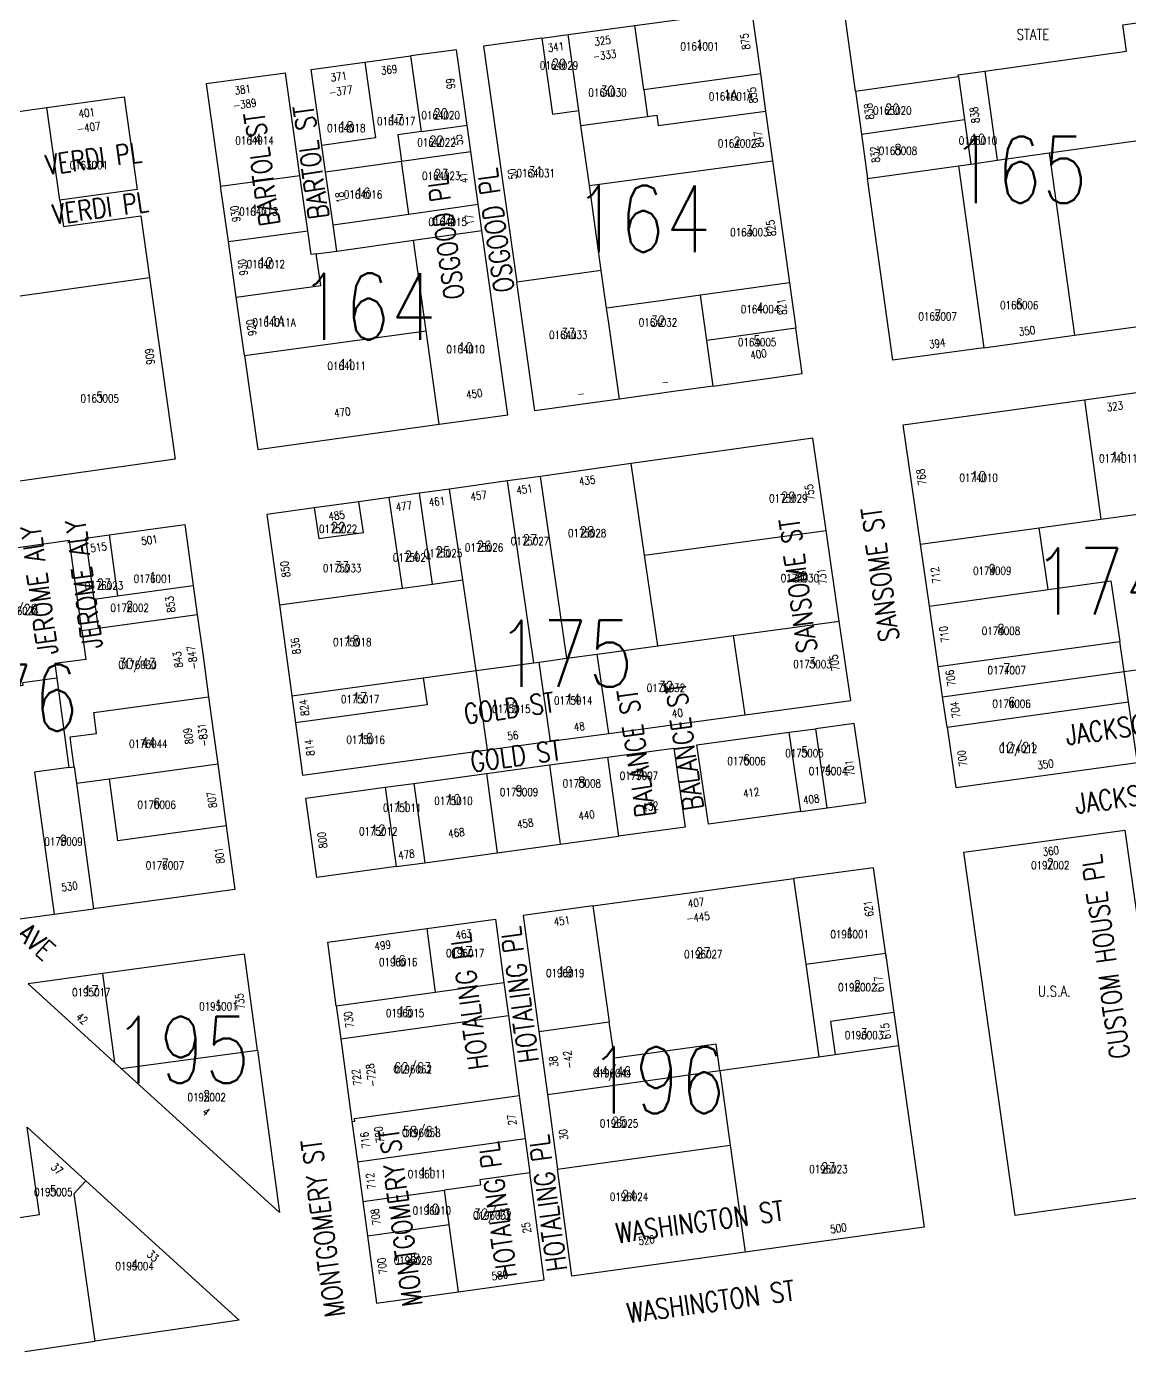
# Model space of a CAD drawing. Header units: feet. Extents: x 6006802 to 6013716, y 2117102 to 2120191.
# Drawn here: x 6011521 to 6012348, y 2117722 to 2118716 of the extents above; entities that cross this region are included whole.
import ezdxf
from ezdxf.enums import TextEntityAlignment as Align

# ---------------------------------------------------------------- set-up
doc = ezdxf.new("R2010")
doc.units = ezdxf.units.FT
doc.header["$LTSCALE"] = 100
doc.header["$MEASUREMENT"] = 0
for name, color, linetype in [('ADDRESS', 1, 'CONTINUOUS'), ('BLKLOT', 2, 'CONTINUOUS'), ('BLOCK_NUMBERS', 3, 'CONTINUOUS'), ('LOT_LINES', 4, 'CONTINUOUS'), ('LOT_NUMBERS', 7, 'CONTINUOUS'), ('ROW', 6, 'CONTINUOUS'), ('ST_NAME_IN_BLK', 7, 'CONTINUOUS'), ('ST_NAME_IN_ST', 6, 'CONTINUOUS')]:
    doc.layers.add(name, color=color, linetype=linetype)
doc.styles.add('ADDTXT', font='ROMANS.shx', dxfattribs={"width": 0.8, "height": 6})
doc.styles.add('BLKLOT', font='ROMANS.shx', dxfattribs={"width": 0.8, "height": 6})
doc.styles.add('BLOCK_NO', font='ROMANS.shx', dxfattribs={"width": 0.8, "height": 50})
doc.styles.add('LOT_NO', font='ROMANS.shx', dxfattribs={"width": 0.8, "height": 8})
doc.styles.add('SI', font='ROMANS.shx', dxfattribs={"width": 0.8, "height": 15})

msp = doc.modelspace()

# ---------------------------------------------------------------- linework, layer by layer
at = {"layer": 'LOT_LINES'}
for p, q in [((6011837.92, 2117817.22), (6011834.43, 2117842.98)), ((6011776.5, 2117808.71), (6011837.92, 2117817.22)), ((6011844.76, 2117766.68), (6011837.92, 2117817.22))]:
    msp.add_line(p, q, dxfattribs=at)
for points in [[(6012239.62, 2118682.03), (6012346.07, 2118697), (6012343.28, 2118716.8), (6012412.6, 2118726.54)], [(6011983.86, 2118668.4), (6011977.14, 2118716.23)], [(6011907.27, 2118706.75), (6011915.28, 2118649.8), (6011935.1, 2118652.49)], [(6011935.1, 2118652.49), (6011927.09, 2118709.44)], [(6011817.03, 2118636.83), (6011809.07, 2118693.42)], [(6011774.49, 2118688.72), (6011782.47, 2118631.97), (6011742.36, 2118626.33)], [(6011983.86, 2118668.4), (6012071.35, 2118680.27)], [(6012219.99, 2118677.96), (6012219.81, 2118679.25), (6012239.62, 2118682.03)], [(6012239.62, 2118682.03), (6012249.04, 2118615.19)], [(6012142.63, 2118667.08), (6012219.99, 2118677.96)], [(6012219.99, 2118677.96), (6012224.53, 2118645.78)], [(6011983.86, 2118668.4), (6011986.62, 2118648.08)], [(6011545.73, 2118585.38), (6011535.99, 2118654.69)], [(6011936.67, 2118641.3), (6011935.1, 2118652.49)], [(6011986.62, 2118648.08), (6011993.55, 2118649.03), (6011994.62, 2118641.2), (6012075.26, 2118652.14)], [(6011817.03, 2118636.83), (6011851.29, 2118641.65)], [(6011936.67, 2118641.3), (6011986.62, 2118648.08)], [(6011943.01, 2118596.25), (6011936.67, 2118641.3)], [(6012147.1, 2118634.89), (6012224.53, 2118645.78)], [(6012224.53, 2118645.78), (6012229.24, 2118612.41)], [(6011817.03, 2118636.83), (6011799.3, 2118634.34), (6011802.09, 2118614.53)], [(6012288, 2118620.67), (6012424.81, 2118639.9)], [(6011802.09, 2118614.53), (6011854.08, 2118621.84)], [(6012249.04, 2118615.19), (6012288, 2118620.67)], [(6012288, 2118620.67), (6012306.97, 2118484.05)], [(6011745.15, 2118606.53), (6011802.09, 2118614.53)], [(6011807.66, 2118574.92), (6011802.09, 2118614.53)], [(6011943.01, 2118596.25), (6012080.43, 2118614.9)], [(6012151.74, 2118601.51), (6012219.87, 2118611.09)], [(6012219.87, 2118611.09), (6012229.24, 2118612.41)], [(6012219.87, 2118611.09), (6012238.82, 2118474.63)], [(6012229.24, 2118612.41), (6012249.04, 2118615.19)], [(6011666.37, 2118595.84), (6011725.83, 2118603.91)], [(6011951.95, 2118532.65), (6011943.01, 2118596.25)], [(6011807.66, 2118574.92), (6011859.65, 2118582.23)], [(6011750.72, 2118566.92), (6011807.66, 2118574.92)], [(6011672.22, 2118554.24), (6011731.67, 2118562.31)], [(6011810.94, 2118555.19), (6011862.43, 2118562.43)], [(6011753.5, 2118547.11), (6011810.94, 2118555.19)], [(6011820.49, 2118487.28), (6011810.94, 2118555.19)], [(6011678.07, 2118512.65), (6011741.49, 2118521.26), (6011738.14, 2118545.03)], [(6011951.95, 2118532.65), (6011888.57, 2118523.79)], [(6011955.95, 2118504.23), (6011951.95, 2118532.65)], [(6011476.83, 2118508.07), (6011612.99, 2118527.21)], [(6012093.14, 2118523.39), (6012026.26, 2118514.05)], [(6012026.26, 2118514.05), (6011996.55, 2118509.9), (6011955.95, 2118504.23)], [(6012031.05, 2118479.98), (6012026.26, 2118514.05)], [(6011965.53, 2118436.1), (6011957.52, 2118493.04), (6011955.95, 2118504.23)], [(6011684.24, 2118468.78), (6011820.49, 2118487.28)], [(6011830.34, 2118417.22), (6011820.49, 2118487.28)], [(6012097.87, 2118489.31), (6012031.05, 2118479.98)], [(6012035.84, 2118445.92), (6012031.05, 2118479.98)], [(6012314.37, 2118435.59), (6012326.71, 2118345.97)], [(6011984.35, 2118319.04), (6011974.34, 2118387.7)], [(6011901.36, 2118238.36), (6011881.49, 2118374.73)], [(6011926.13, 2118241.74), (6011906.25, 2118378.19)], [(6011802.68, 2118294.32), (6011792.77, 2118362.34)], [(6011825.39, 2118297.41), (6011815.47, 2118365.51)], [(6011848.1, 2118300.5), (6011838.16, 2118368.68)], [(6011736.65, 2118354.5), (6011740, 2118331.5), (6011773.42, 2118336.17), (6011770.07, 2118359.17)], [(6012280.52, 2118339.58), (6012326.71, 2118345.97)], [(6012326.71, 2118345.97), (6012370.96, 2118352.1)], [(6011582.81, 2118334.2), (6011589.07, 2118288.54)], [(6011984.35, 2118319.04), (6012120.6, 2118337.58)], [(6012191.37, 2118327.24), (6012280.52, 2118339.58)], [(6012287.27, 2118293.23), (6012280.52, 2118339.58)], [(6011994.26, 2118251.01), (6011984.35, 2118319.04)], [(6011589.07, 2118288.54), (6011645.87, 2118296.31)], [(6011710.41, 2118281.76), (6011802.68, 2118294.32)], [(6011802.68, 2118294.32), (6011825.39, 2118297.41)], [(6011825.39, 2118297.41), (6011848.1, 2118300.5)], [(6011858.01, 2118232.47), (6011848.1, 2118300.5)], [(6012198.12, 2118280.89), (6012287.27, 2118293.23)], [(6012287.27, 2118293.23), (6012334.33, 2118299.75), (6012340.93, 2118254.39)], [(6011571.56, 2118286.15), (6011589.07, 2118288.54)], [(6011574.55, 2118264.36), (6011648.86, 2118274.52)], [(6012051.24, 2118258.76), (6012130.51, 2118269.55)], [(6011562.17, 2118262.62), (6011565.14, 2118240.92), (6011541.86, 2118237.74), (6011543.36, 2118226.78)], [(6011994.26, 2118251.01), (6012051.24, 2118258.76)], [(6012059.89, 2118199.38), (6012051.24, 2118258.76)], [(6012204.73, 2118235.53), (6012340.93, 2118254.39)], [(6012344.24, 2118231.71), (6012340.93, 2118254.39)], [(6011926.13, 2118241.74), (6011948.84, 2118244.83)], [(6011948.84, 2118244.83), (6011994.26, 2118251.01)], [(6011957.49, 2118185.45), (6011948.84, 2118244.83)], [(6012344.24, 2118231.71), (6012479.83, 2118250.48)], [(6011858.01, 2118232.47), (6011901.36, 2118238.36)], [(6011901.36, 2118238.36), (6011905.24, 2118238.89)], [(6011905.24, 2118238.89), (6011926.13, 2118241.74)], [(6011913.89, 2118179.52), (6011905.24, 2118238.89)], [(6011543.36, 2118226.78), (6011517.63, 2118223.26), (6011517.87, 2118221.28), (6011485.67, 2118216.88), (6011483.62, 2118231.87)], [(6011543.36, 2118226.78), (6011552.53, 2118159.91)], [(6011719.75, 2118213.65), (6011818.37, 2118227.07)], [(6011818.37, 2118227.07), (6011821.33, 2118206.79), (6011722.53, 2118193.34)], [(6011818.37, 2118227.07), (6011858.01, 2118232.47)], [(6011866.66, 2118173.09), (6011858.01, 2118232.47)], [(6012208.03, 2118212.86), (6012344.24, 2118231.71)], [(6012347.54, 2118209.03), (6012344.24, 2118231.71)], [(6011556.49, 2118160.45), (6011554.8, 2118172.83), (6011553.44, 2118182.74), (6011573.25, 2118185.45), (6011571.13, 2118200.97), (6011657.32, 2118212.75)], [(6012211.34, 2118190.18), (6012347.54, 2118209.03)], [(6012354.15, 2118163.68), (6012347.54, 2118209.03)], [(6012101.63, 2118126.85), (6012092.98, 2118186.22)], [(6012121.45, 2118129.55), (6012112.8, 2118188.92)], [(6011956.62, 2118167.67), (6011964.77, 2118108.23)], [(6011552.53, 2118159.91), (6011526.77, 2118156.38), (6011541.37, 2118049.88)], [(6011552.53, 2118159.91), (6011556.49, 2118160.45)], [(6011556.49, 2118160.45), (6011558.19, 2118148.06)], [(6011582.96, 2118151.45), (6011664.2, 2118162.56)], [(6011865.79, 2118155.31), (6011873.94, 2118095.87)], [(6011913.02, 2118161.74), (6011921.17, 2118102.29)], [(6011558.19, 2118148.06), (6011582.96, 2118151.45)], [(6011558.19, 2118148.06), (6011571.09, 2118053.94)], [(6011670.59, 2118115.99), (6011589.34, 2118104.89), (6011582.96, 2118151.45)], [(6011789.78, 2118144.97), (6011797.93, 2118085.52)], [(6011811.29, 2118147.89), (6011819.44, 2118088.45)], [(6012096.27, 2118076.49), (6012105.32, 2118012.26)], [(6011945.66, 2118055.99), (6011957.9, 2117969.12)], [(6011820.98, 2118039.03), (6011827.43, 2117991.43)], [(6012105.32, 2118012.26), (6012165.25, 2118020.56)], [(6011577.72, 2118005.24), (6011586.74, 2117938.62)], [(6012105.32, 2118012.26), (6012115.09, 2117942.94)], [(6011827.43, 2117991.43), (6011878.94, 2117998.56)], [(6011753.14, 2117981.13), (6011827.43, 2117991.43)], [(6012171.53, 2117976), (6012123.98, 2117969.41), (6012127.47, 2117944.66)], [(6011756.5, 2117956.36), (6011882.3, 2117973.79)], [(6011905.11, 2117961.81), (6011957.9, 2117969.12)], [(6012040.8, 2117932.65), (6012038.01, 2117952.45), (6011987.49, 2117945.46), (6011961.74, 2117941.89), (6011957.9, 2117969.12)], [(6011591.83, 2117934), (6011693.95, 2117947.96)], [(6012127.47, 2117944.66), (6012175.02, 2117951.24)], [(6012040.8, 2117932.65), (6012115.09, 2117942.94)], [(6012115.09, 2117942.94), (6012127.47, 2117944.66)], [(6011911.49, 2117914.74), (6012040.8, 2117932.65)], [(6012040.8, 2117932.65), (6012048.71, 2117876.5)], [(6011764.9, 2117894.33), (6011766.99, 2117894.61), (6011766.7, 2117896.7), (6011890.42, 2117913.84)], [(6011768.98, 2117864.2), (6011894.78, 2117881.63)], [(6011919.1, 2117858.55), (6012048.71, 2117876.5)], [(6012048.71, 2117876.5), (6012059.98, 2117796.49)], [(6011898.27, 2117855.86), (6011860.88, 2117850.68), (6011861.42, 2117846.72), (6011834.43, 2117842.98)], [(6011565.31, 2117849.98), (6011556.29, 2117840.07), (6011571.87, 2117729.55)], [(6011773.01, 2117834.47), (6011834.43, 2117842.98)]]:
    msp.add_lwpolyline(points, dxfattribs=at)
at = {"layer": 'ROW'}
for points in [[(6012142.63, 2118667.08), (6012132.82, 2118737.7), (6012405.61, 2118776.06), (6012412.6, 2118726.54)], [(6011977.14, 2118716.23), (6012064.7, 2118728.11), (6012071.35, 2118680.27)], [(6011927.09, 2118709.44), (6011977.14, 2118716.23)], [(6011907.27, 2118706.75), (6011863.67, 2118700.83), (6011888.57, 2118523.79)], [(6011907.27, 2118706.75), (6011927.09, 2118709.44)], [(6011774.49, 2118688.72), (6011809.07, 2118693.42)], [(6011851.29, 2118641.65), (6011843.36, 2118698.07), (6011809.07, 2118693.42)], [(6011725.83, 2118603.91), (6011715.04, 2118680.65), (6011655.58, 2118672.58), (6011666.37, 2118595.84)], [(6011742.36, 2118626.33), (6011734.36, 2118683.27), (6011774.49, 2118688.72)], [(6012071.35, 2118680.27), (6012075.26, 2118652.14)], [(6011535.99, 2118654.69), (6011593.93, 2118662.73), (6011603.68, 2118593.41), (6011545.73, 2118585.38)], [(6012142.63, 2118667.08), (6012147.1, 2118634.89)], [(6011457.73, 2118643.84), (6011535.99, 2118654.69)], [(6012075.26, 2118652.14), (6012080.43, 2118614.9)], [(6011854.08, 2118621.84), (6011851.29, 2118641.65)], [(6012147.1, 2118634.89), (6012151.74, 2118601.51)], [(6011745.15, 2118606.53), (6011742.36, 2118626.33)], [(6011859.65, 2118582.23), (6011854.08, 2118621.84)], [(6012080.43, 2118614.9), (6012093.14, 2118523.39)], [(6011731.67, 2118562.31), (6011725.83, 2118603.91)], [(6011750.72, 2118566.92), (6011745.15, 2118606.53)], [(6012238.82, 2118474.63), (6012170.67, 2118465.21), (6012151.74, 2118601.51)], [(6011672.22, 2118554.24), (6011666.37, 2118595.84)], [(6011545.73, 2118585.38), (6011548.52, 2118565.57), (6011606.46, 2118573.61), (6011612.99, 2118527.21)], [(6011862.43, 2118562.43), (6011859.65, 2118582.23)], [(6011738.14, 2118545.03), (6011734.18, 2118544.49), (6011731.67, 2118562.31)], [(6011753.5, 2118547.11), (6011750.72, 2118566.92)], [(6011830.34, 2118417.22), (6011881.84, 2118424.41), (6011862.43, 2118562.43)], [(6011678.07, 2118512.65), (6011672.22, 2118554.24)], [(6011738.14, 2118545.03), (6011753.5, 2118547.11)], [(6011612.99, 2118527.21), (6011632.13, 2118391.09), (6011495.97, 2118371.92)], [(6011965.53, 2118436.1), (6011941.76, 2118432.78), (6011902.14, 2118427.24), (6011888.57, 2118523.79)], [(6012093.14, 2118523.39), (6012097.87, 2118489.31)], [(6011684.24, 2118468.78), (6011678.07, 2118512.65)], [(6012035.84, 2118445.92), (6012102.6, 2118455.24), (6012097.87, 2118489.31)], [(6012238.82, 2118474.63), (6012306.97, 2118484.05)], [(6012306.97, 2118484.05), (6012356.5, 2118490.9)], [(6011684.24, 2118468.78), (6011694.16, 2118398.2), (6011830.34, 2118417.22)], [(6012035.84, 2118445.92), (6012006.13, 2118441.77), (6011965.53, 2118436.1)], [(6012314.37, 2118435.59), (6012358.62, 2118441.71)], [(6012191.37, 2118327.24), (6012178.32, 2118416.78), (6012314.37, 2118435.59)], [(6012120.6, 2118337.58), (6012110.53, 2118406.72), (6011974.34, 2118387.7)], [(6011974.34, 2118387.7), (6011906.25, 2118378.19)], [(6011881.49, 2118374.73), (6011838.16, 2118368.68)], [(6011906.25, 2118378.19), (6011881.49, 2118374.73)], [(6011792.77, 2118362.34), (6011770.07, 2118359.17)], [(6011815.47, 2118365.51), (6011792.77, 2118362.34)], [(6011838.16, 2118368.68), (6011815.47, 2118365.51)], [(6011736.65, 2118354.5), (6011701.12, 2118349.54), (6011710.41, 2118281.76)], [(6011770.07, 2118359.17), (6011736.65, 2118354.5)], [(6011571.56, 2118286.15), (6011565.31, 2118331.73), (6011582.81, 2118334.2)], [(6011582.81, 2118334.2), (6011639.58, 2118342.19), (6011645.87, 2118296.31)], [(6012130.51, 2118269.55), (6012120.6, 2118337.58)], [(6011562.17, 2118262.62), (6011552.93, 2118329.99), (6011471.74, 2118318.56)], [(6012198.12, 2118280.89), (6012191.37, 2118327.24)], [(6011645.87, 2118296.31), (6011648.86, 2118274.52)], [(6011571.56, 2118286.15), (6011574.55, 2118264.36)], [(6011648.86, 2118274.52), (6011653.14, 2118243.3), (6011657.32, 2118212.75)], [(6011710.41, 2118281.76), (6011719.75, 2118213.65)], [(6012204.73, 2118235.53), (6012198.12, 2118280.89)], [(6011562.17, 2118262.62), (6011574.55, 2118264.36)], [(6012059.89, 2118199.38), (6012139.16, 2118210.17), (6012130.51, 2118269.55)], [(6012208.03, 2118212.86), (6012204.73, 2118235.53)], [(6011719.75, 2118213.65), (6011722.53, 2118193.34)], [(6011657.32, 2118212.75), (6011660.81, 2118187.32), (6011664.2, 2118162.56)], [(6012211.34, 2118190.18), (6012208.03, 2118212.86)], [(6011722.53, 2118193.34), (6011727.9, 2118154.21), (6011866.66, 2118173.09)], [(6011957.49, 2118185.45), (6012059.89, 2118199.38)], [(6011913.89, 2118179.52), (6011957.49, 2118185.45)], [(6012101.63, 2118126.85), (6012032.26, 2118117.41), (6012023.61, 2118176.79), (6012092.98, 2118186.22)], [(6012092.98, 2118186.22), (6012112.8, 2118188.92)], [(6012121.45, 2118129.55), (6012150.33, 2118133.48), (6012141.68, 2118192.85), (6012112.8, 2118188.92)], [(6012211.34, 2118190.18), (6012217.94, 2118144.82), (6012354.15, 2118163.68)], [(6011866.66, 2118173.09), (6011913.89, 2118179.52)], [(6011956.62, 2118167.67), (6012006.27, 2118174.43), (6012014.92, 2118115.05), (6011964.77, 2118108.23)], [(6011913.02, 2118161.74), (6011956.62, 2118167.67)], [(6011664.2, 2118162.56), (6011670.59, 2118115.99)], [(6011811.29, 2118147.89), (6011865.79, 2118155.31)], [(6011865.79, 2118155.31), (6011913.02, 2118161.74)], [(6011797.93, 2118085.52), (6011738.42, 2118077.43), (6011730.28, 2118136.87), (6011789.78, 2118144.97)], [(6011789.78, 2118144.97), (6011811.29, 2118147.89)], [(6012101.63, 2118126.85), (6012121.45, 2118129.55)], [(6011393.78, 2118114.08), (6011474.44, 2118040.73), (6011541.37, 2118049.88)], [(6011670.59, 2118115.99), (6011677.11, 2118068.44), (6011571.09, 2118053.94)], [(6011921.17, 2118102.29), (6011964.77, 2118108.23)], [(6011819.44, 2118088.45), (6011873.94, 2118095.87)], [(6011873.94, 2118095.87), (6011921.17, 2118102.29)], [(6011797.93, 2118085.52), (6011819.44, 2118088.45)], [(6012165.86, 2118016.22), (6012156.22, 2118084.64), (6012096.27, 2118076.49)], [(6011945.66, 2118055.99), (6011971.42, 2118059.5), (6012021.96, 2118066.37), (6012096.27, 2118076.49)], [(6011945.66, 2118055.99), (6011893.32, 2118048.87), (6011905.11, 2117961.81)], [(6011541.37, 2118049.88), (6011571.09, 2118053.94)], [(6011820.98, 2118039.03), (6011872.51, 2118046.04), (6011878.94, 2117998.56)], [(6011753.14, 2117981.13), (6011746.67, 2118028.91), (6011820.98, 2118039.03)], [(6011693.95, 2117947.96), (6011684.22, 2118019.8), (6011577.72, 2118005.24)], [(6012165.25, 2118020.56), (6012171.53, 2117976)], [(6011577.72, 2118005.24), (6011521.87, 2117997.61), (6011586.74, 2117938.62)], [(6011878.94, 2117998.56), (6011882.3, 2117973.79)], [(6011753.14, 2117981.13), (6011756.5, 2117956.36)], [(6012171.53, 2117976), (6012175.02, 2117951.24)], [(6011882.3, 2117973.79), (6011890.42, 2117913.84)], [(6011756.5, 2117956.36), (6011764.62, 2117896.41), (6011764.89, 2117894.43), (6011764.9, 2117894.33)], [(6011905.11, 2117961.81), (6011911.49, 2117914.74)], [(6011693.95, 2117947.96), (6011710.46, 2117826.13), (6011591.83, 2117934)], [(6012175.02, 2117951.24), (6012194.2, 2117815.09), (6012059.98, 2117796.49)], [(6011591.83, 2117934), (6011586.74, 2117938.62)], [(6011890.42, 2117913.84), (6011890.69, 2117911.85), (6011894.78, 2117881.63)], [(6011911.49, 2117914.74), (6011919.1, 2117858.55)], [(6011764.62, 2117896.41), (6011764.62, 2117896.41)], [(6011505.57, 2117820.91), (6011530.36, 2117824.54), (6011521.11, 2117890.17), (6011565.31, 2117849.98)], [(6011764.9, 2117894.33), (6011768.98, 2117864.2)], [(6011894.78, 2117881.63), (6011898.27, 2117855.86)], [(6011768.98, 2117864.2), (6011773.01, 2117834.47)], [(6011844.76, 2117766.68), (6011909.15, 2117775.6), (6011898.27, 2117855.86)], [(6012059.98, 2117796.49), (6011929.95, 2117778.48), (6011919.1, 2117858.55)], [(6011565.31, 2117849.98), (6011680.29, 2117745.43), (6011571.87, 2117729.55)], [(6011773.01, 2117834.47), (6011776.5, 2117808.71)], [(6011776.5, 2117808.71), (6011783.35, 2117758.17), (6011844.76, 2117766.68)], [(6011519.53, 2117721.88), (6011571.87, 2117729.55)]]:
    msp.add_lwpolyline(points, dxfattribs=at)
msp.add_lwpolyline([(6012344.83, 2118112.96), (6012383.17, 2117840.88), (6012262.36, 2117823.9), (6012223.99, 2118096.23)], close=True, dxfattribs=at)

# ---------------------------------------------------------------- texts
at = {"layer": 'ADDRESS', "style": 'ADDTXT', "width": 0.8}
for s, rotation, p in [('875', 97.90707, (6012062.9, 2118704.72)), ('341', 7.72974, (6011918.31, 2118697.14)), ('325', 7.72974, (6011953.31, 2118701.89)), ('-333', 7.72974, (6011954.79, 2118690.99)), ('371', 7.72974, (6011755.41, 2118675.03)), ('369', 7.72974, (6011793.14, 2118680.15)), ('381', 7.72974, (6011683.35, 2118665.25)), ('-377', 7.72974, (6011756.89, 2118664.13)), ('99', 98.00363, (6011841.81, 2118673.15)), ('-389', 7.72974, (6011684.83, 2118654.35)), ('855', 97.90707, (6012068.51, 2118664.39)), ('401', 7.89772, (6011566.32, 2118647.8)), ('838', 97.90707, (6012155.8, 2118652.25)), ('838', 97.90707, (6012235.11, 2118649.57)), ('-407', 7.89772, (6011567.83, 2118636.9)), ('55', 98.00363, (6011847.75, 2118630.94)), ('847', 97.90707, (6012073.1, 2118631.31)), ('832', 97.90707, (6012160.29, 2118619.93)), ('41', 98.00363, (6011851.74, 2118602.58)), ('50', 98.00363, (6011888.23, 2118605.2)), ('18', 98.00363, (6011758.91, 2118587.67)), ('930', 98.00363, (6011680.34, 2118575.52)), ('17', 98.00363, (6011856.17, 2118571.02)), ('825', 97.90707, (6012082.34, 2118564.78)), ('930', 98.00363, (6011685.99, 2118535.29)), ('821', 97.90707, (6012090.55, 2118505.69)), ('920', 98.00363, (6011692.34, 2118490.16)), ('394', 7.87113, (6012204.41, 2118474.92)), ('350', 7.87113, (6012271.73, 2118484.23)), ('909', 98.00363, (6011616.19, 2118468.52)), ('400', 7.95047, (6012070.3, 2118466.88)), ('450', 7.95047, (6011857.05, 2118437.1)), ('-', 7.95047, (6012000.27, 2118446)), ('-', 7.95047, (6011937.03, 2118437.16)), ('323', 7.87113, (6012337.66, 2118427.7)), ('470', 7.95047, (6011758.06, 2118423.28)), ('768', 98.28908, (6012195.09, 2118378.02)), ('435', 7.95047, (6011941.75, 2118372.04)), ('461', 7.95047, (6011828.99, 2118356.29)), ('457', 7.95047, (6011860.31, 2118360.67)), ('451', 7.95047, (6011894.75, 2118365.48)), ('755', 98.28908, (6012111.32, 2118366.57)), ('485', 7.95047, (6011753.77, 2118345.79)), ('477', 7.95047, (6011804.24, 2118352.84)), ('501', 8.01421, (6011613.36, 2118327.39)), ('515', 8.01421, (6011575.2, 2118322.02)), ('850', 97.80532, (6011717.79, 2118308.98)), ('731', 98.28908, (6012120.51, 2118303.49)), ('712', 98.28908, (6012205.79, 2118304.52)), ('853', 97.80532, (6011631.61, 2118282.55)), ('710', 98.28908, (6012212.25, 2118260.2)), ('836', 97.80532, (6011725.69, 2118251.3)), ('843', 97.80532, (6011637.28, 2118241.13)), ('-847', 97.80532, (6011648.18, 2118242.62)), ('705', 98.28908, (6012129.94, 2118238.81)), ('706', 98.28908, (6012217.05, 2118227.29)), ('824', 97.80532, (6011732.03, 2118205.06)), ('40', 7.74886, (6012009.41, 2118197.56)), ('704', 98.28908, (6012220.52, 2118203.46)), ('48', 7.74886, (6011935.77, 2118187.54)), ('809', 97.80532, (6011645.11, 2118183.81)), ('-831', 97.80532, (6011656.05, 2118184.71)), ('56', 7.74886, (6011886.02, 2118180.77)), ('814', 97.80532, (6011736.14, 2118175.1)), ('701', 98.28908, (6012141.44, 2118159.84)), ('700', 98.28908, (6012225.82, 2118167.08)), ('350', 7.88168, (6012285.56, 2118159.23)), ('412', 7.74886, (6012064.79, 2118137.98)), ('807', 97.80532, (6011662.8, 2118135.98)), ('432', 7.74886, (6011989.17, 2118127.69)), ('408', 7.74886, (6012109.8, 2118133.01)), ('440', 7.74886, (6011941.28, 2118121.18)), ('468', 7.74886, (6011843.64, 2118107.89)), ('458', 7.74886, (6011895.25, 2118114.91)), ('800', 97.80532, (6011745.65, 2118105.74)), ('801', 97.80532, (6011668.53, 2118094.22)), ('478', 7.74886, (6011806.18, 2118091.69)), ('360', 7.88168, (6012289.51, 2118094.2)), ('530', 7.78418, (6011553.41, 2118067.68)), ('407', 7.74886, (6012023.44, 2118055.47)), ('621', 98.02028, (6012155.42, 2118054.48)), ('451', 7.74886, (6011922.74, 2118041.77)), ('-445', 7.74886, (6012024.92, 2118044.57)), ('463', 7.74886, (6011849.11, 2118031.75)), ('499', 7.74886, (6011788.38, 2118023.49)), ('617', 98.02028, (6012163.41, 2117997.79)), ('735', 97.71544, (6011683.92, 2117984.74)), ('42', 317.72036, (6011560.33, 2117969.39)), ('730', 97.71544, (6011765.6, 2117971.12)), ('615', 98.02028, (6012168.39, 2117962.41)), ('-42', 97.71544, (6011930.1, 2117941.22)), ('-728', 97.71544, (6011782.36, 2117929.37)), ('38', 97.71544, (6011919.2, 2117939.75)), ('722', 97.71544, (6011771.46, 2117927.89)), ('4', 317.72036, (6011653.56, 2117899.5)), ('27', 97.71544, (6011887.78, 2117896.07)), ('716', 97.71544, (6011777.84, 2117880.79)), ('-720', 97.71544, (6011788.74, 2117882.27)), ('30', 97.71544, (6011926.63, 2117884.92)), ('37', 317.72036, (6011541.6, 2117856.68)), ('712', 97.71544, (6011781.99, 2117850.12)), ('708', 97.71544, (6011785.63, 2117823.24)), ('25', 97.71544, (6011898.76, 2117815.05)), ('500', 7.88729, (6012130.27, 2117811.28)), ('520', 7.88729, (6011986.33, 2117802.44)), ('33', 317.72036, (6011613.56, 2117791.25)), ('700', 97.71544, (6011790.62, 2117786.44)), ('580', 7.88729, (6011876.28, 2117776.09))]:
    msp.add_text(s, height=6, rotation=rotation, dxfattribs=at).set_placement(p, align=Align.CENTER)
at = {"layer": 'BLKLOT', "style": 'BLKLOT', "width": 0.8}
for s, p in [('0164001', (6012025.72, 2118697.59)), ('0164029', (6011920.27, 2118683.28)), ('0164030', (6011956.62, 2118662.98)), ('0164001A', (6012048.91, 2118660.07)), ('0164020', (6011831.44, 2118645.99)), ('0165020', (6012170.31, 2118649.52)), ('0164018', (6011760.59, 2118636.38)), ('0164017', (6011798.05, 2118641.46)), ('0164014', (6011691.78, 2118627.04)), ('0164022', (6011828.31, 2118625.56)), ('0164002', (6012053.8, 2118624.86)), ('0165010', (6012234.52, 2118626.99)), ('0165008', (6012174.5, 2118619.32)), ('0163001', (6011567.45, 2118608.58)), ('0164023', (6011831.84, 2118600.48)), ('0164031', (6011902.75, 2118602.48)), ('0164016', (6011773.21, 2118586.54)), ('0164013', (6011694.73, 2118573.68)), ('0164015', (6011836.69, 2118565.96)), ('0164003', (6012063.05, 2118558.26)), ('0164012', (6011700.26, 2118534.35)), ('0164004', (6012071.07, 2118500.52)), ('0165006', (6012265.5, 2118503.56)), ('0164011A', (6011706.4, 2118490.68)), ('0164032', (6011994.49, 2118490.63)), ('0165007', (6012204.28, 2118495.09)), ('0164033', (6011927.14, 2118481.22)), ('0164005', (6012068.86, 2118475.77)), ('0164010', (6011850.12, 2118470.46)), ('0164011', (6011760.92, 2118458.01)), ('0163005', (6011575.65, 2118433.63)), ('0174011', (6012339.83, 2118388.63)), ('0174010', (6012235.02, 2118374.14)), ('0175029', (6012092.27, 2118358.63)), ('0175022', (6011754.54, 2118335.77)), ('0175027', (6011898.43, 2118326.61)), ('0175028', (6011941.33, 2118332.61)), ('0175025', (6011833.18, 2118317.5)), ('0175026', (6011863.99, 2118321.8)), ('0175024', (6011809.96, 2118314.26)), ('0176001', (6011615.48, 2118298.4)), ('0175033', (6011757.5, 2118306.4)), ('0175030', (6012100.97, 2118298.88)), ('0174009', (6012245.24, 2118304.31)), ('0176023', (6011578.84, 2118293.24)), ('0176024', (6011515.44, 2118274.22)), ('0176002', (6011598.12, 2118276.51)), ('0174008', (6012251.8, 2118259.29)), ('0175018', (6011765.11, 2118250.91)), ('0176030', (6011603.96, 2118233.91)), ('0175003', (6012110.38, 2118234.33)), ('0174007', (6012256.11, 2118229.71)), ('0175017', (6011770.99, 2118208.01)), ('0175032', (6012000.46, 2118216.53)), ('0175015', (6011884.48, 2118200.74)), ('0175014', (6011930.85, 2118207.05)), ('0174006', (6012259.76, 2118204.66)), ('0175016', (6011775.16, 2118177.59)), ('0176044', (6011612.09, 2118174.59)), ('0175005', (6012104.42, 2118167.6)), ('0174012', (6012264.67, 2118170.95)), ('0175006', (6012060.9, 2118161.67)), ('0175007', (6011980.16, 2118150.69)), ('0175004', (6012122.05, 2118154.21)), ('0175009', (6011890.27, 2118138.46)), ('0175008', (6011937.33, 2118144.86)), ('0176006', (6011618.35, 2118128.92)), ('0175010', (6011841.04, 2118131.76)), ('0175011', (6011802.52, 2118126.52)), ('0175012', (6011784.57, 2118108.94)), ('0176009', (6011548.48, 2118101.32)), ('0176007', (6011624.59, 2118083.38)), ('0197002', (6012288.76, 2118083.57)), ('0196001', (6012138.3, 2118031.75)), ('0196016', (6011799.57, 2118010.88)), ('0196017', (6011849.84, 2118017.72)), ('0196027', (6012028.45, 2118016.8)), ('0196019', (6011924.89, 2118002.7)), ('0196002', (6012144.03, 2117992)), ('0195017', (6011569.31, 2117988.26)), ('0195001', (6011664.69, 2117977.69)), ('0196015', (6011804.75, 2117972.65)), ('0196003', (6012149.07, 2117956.2)), ('0196062', (6011810.44, 2117930.62)), ('0196044', (6011960.21, 2117927.59)), ('0195002', (6011655.92, 2117909.51)), ('0196025', (6011965.3, 2117889.99)), ('0196058', (6011816.91, 2117882.92)), ('0196011', (6011821.11, 2117851.89)), ('0196023', (6012122.33, 2117855.61)), ('0195005', (6011540.8, 2117838.48)), ('0196024', (6011972.76, 2117834.89)), ('0196010', (6011824.82, 2117824.53)), ('0196032', (6011870.13, 2117820.98)), ('0195004', (6011601.86, 2117782.96)), ('0196028', (6011810.63, 2117787.19))]:
    msp.add_text(s, height=6, dxfattribs=at).set_placement(p, align=Align.CENTER)
at = {"layer": 'BLOCK_NUMBERS', "style": 'BLOCK_NO', "width": 0.8}
for s, p in [('165', (6012265.44, 2118583.1)), ('164', (6011982.73, 2118546.38)), ('164', (6011776.6, 2118480.52)), ('174', (6012327.18, 2118274.53)), ('175', (6011924.73, 2118220.21)), ('176', (6011508.59, 2118187.05)), ('195', (6011637.31, 2117923.19)), ('196', (6011993.87, 2117900.41))]:
    msp.add_text(s, height=50, dxfattribs=at).set_placement(p, align=Align.CENTER)
at = {"layer": 'LOT_NUMBERS', "style": 'LOT_NO', "width": 0.8}
for s, p in [('STATE', (6012275.81, 2118705.56)), ('1', (6012025.72, 2118697.59)), ('29', (6011920.27, 2118683.28)), ('30', (6011956.62, 2118662.98)), ('1A', (6012048.91, 2118660.07)), ('20', (6011831.44, 2118645.99)), ('20', (6012170.31, 2118649.52)), ('18', (6011760.59, 2118636.38)), ('17', (6011798.05, 2118641.46)), ('14', (6011691.78, 2118627.04)), ('22', (6011828.31, 2118625.56)), ('2', (6012053.8, 2118624.86)), ('10', (6012234.52, 2118626.99)), ('8', (6012174.5, 2118619.32)), ('1', (6011567.45, 2118608.58)), ('23', (6011831.84, 2118600.48)), ('31', (6011902.75, 2118602.48)), ('16', (6011773.21, 2118586.54)), ('13', (6011694.73, 2118573.68)), ('15', (6011836.69, 2118565.96)), ('3', (6012063.05, 2118558.26)), ('12', (6011700.26, 2118534.35)), ('6', (6012265.5, 2118503.56)), ('4', (6012071.07, 2118500.52)), ('7', (6012204.28, 2118495.09)), ('11A', (6011706.4, 2118490.68)), ('32', (6011994.49, 2118490.63)), ('33', (6011927.14, 2118481.22)), ('5', (6012068.86, 2118475.77)), ('10', (6011850.12, 2118470.46)), ('11', (6011760.92, 2118458.01)), ('5', (6011575.65, 2118433.63)), ('11', (6012339.83, 2118388.63)), ('10', (6012235.02, 2118374.14)), ('29', (6012092.27, 2118358.63)), ('22', (6011754.54, 2118335.77)), ('27', (6011898.43, 2118326.61)), ('28', (6011941.33, 2118332.61)), ('25', (6011833.18, 2118317.5)), ('26', (6011863.99, 2118321.8)), ('33', (6011757.5, 2118306.4)), ('24', (6011809.96, 2118314.26)), ('1', (6011615.48, 2118298.4)), ('30', (6012100.97, 2118298.88)), ('9', (6012245.24, 2118304.31)), ('23', (6011578.84, 2118293.24)), ('24/28', (6011515.44, 2118274.22)), ('2', (6011598.12, 2118276.51)), ('8', (6012251.8, 2118259.29)), ('18', (6011765.11, 2118250.91)), ('30/43', (6011603.96, 2118233.91)), ('3', (6012110.38, 2118234.33)), ('7', (6012256.11, 2118229.71)), ('32', (6012000.46, 2118216.53)), ('17', (6011770.99, 2118208.01)), ('14', (6011930.85, 2118207.05)), ('15', (6011884.48, 2118200.74)), ('6', (6012259.76, 2118204.66)), ('16', (6011775.16, 2118177.59)), ('44', (6011612.09, 2118174.59)), ('5', (6012104.42, 2118167.6)), ('12/21', (6012264.67, 2118170.95)), ('6', (6012060.9, 2118161.67)), ('7', (6011980.16, 2118150.69)), ('4', (6012122.05, 2118154.21)), ('9', (6011890.27, 2118138.46)), ('8', (6011937.33, 2118144.86)), ('6', (6011618.35, 2118128.92)), ('11', (6011802.52, 2118126.52)), ('10', (6011841.04, 2118131.76)), ('12', (6011784.57, 2118108.94)), ('9', (6011548.48, 2118101.32)), ('7', (6011624.59, 2118083.38)), ('2', (6012288.76, 2118083.57)), ('1', (6012138.3, 2118031.75)), ('17', (6011849.84, 2118017.72)), ('27', (6012028.45, 2118016.8)), ('16', (6011799.57, 2118010.88)), ('19', (6011924.89, 2118002.7)), ('17', (6011569.31, 2117988.26)), ('2', (6012144.03, 2117992)), ('U.S.A.', (6012291.84, 2117988.08)), ('1', (6011664.69, 2117977.69)), ('15', (6011804.75, 2117972.65)), ('3', (6012149.07, 2117956.2)), ('62/63', (6011810.44, 2117930.62)), ('44/46', (6011960.21, 2117927.59)), ('2', (6011655.92, 2117909.51)), ('25', (6011965.3, 2117889.99)), ('58/61', (6011816.91, 2117882.92)), ('11', (6011821.11, 2117851.89)), ('23', (6012122.33, 2117855.61)), ('5', (6011540.8, 2117838.48)), ('24', (6011972.76, 2117834.89)), ('10', (6011824.82, 2117824.53)), ('32/43', (6011870.13, 2117820.98)), ('4', (6011601.86, 2117782.96)), ('28', (6011810.63, 2117787.19))]:
    msp.add_text(s, height=8, dxfattribs=at).set_placement(p, align=Align.CENTER)
at = {"layer": 'ST_NAME_IN_BLK', "style": 'SI', "width": 0.8}
for s, rotation, p in [('BARTOL ST', 98.00363, (6011704.82, 2118609.69)), ('VERDI PL', 7.89772, (6011571.96, 2118609.2)), ('OSGOOD PL', 98.00363, (6011842.8, 2118558.4)), ('SANSOME ST', 97.65484, (6012107.12, 2118297.4)), ('JEROME ALY', 97.80532, (6011537.74, 2118293.59)), ('GOLD ST', 7.74886, (6011883.83, 2118197.01)), ('BALANCE ST', 98.28908, (6011985.83, 2118171.69)), ('JACKSON ST', 7.88168, (6012350.26, 2118183.33)), ('COLUMBUS AVE', 317.72036, (6011487.79, 2118055.63)), ('CUSTOM HOUSE PL', 98.02028, (6012337.88, 2118018.98)), ('HOTALING PL', 97.71544, (6011860.55, 2117985.37)), ('MONTGOMERY ST', 97.7405, (6011808.89, 2117823.37)), ('HOTALING PL', 97.71544, (6011881.73, 2117828.97)), ('WASHINGTON ST', 7.88729, (6012026.82, 2117811.72))]:
    msp.add_text(s, height=15, rotation=rotation, dxfattribs=at).set_placement(p, align=Align.CENTER)
at = {"layer": 'ST_NAME_IN_ST', "style": 'SI', "width": 0.8}
for s, rotation, p in [('BARTOL ST', 98.00363, (6011741.7, 2118614.88)), ('OSGOOD PL', 98.00363, (6011880.18, 2118563.65)), ('VERDI PL', 7.89772, (6011577.11, 2118572.06)), ('SANSOME ST', 97.65484, (6012168.66, 2118305.67)), ('JEROME ALY', 97.80532, (6011571.17, 2118298.17)), ('BALANCE ST', 98.28908, (6012021.7, 2118176.92)), ('GOLD ST', 7.74886, (6011888.72, 2118161.09)), ('JACKSON ST', 7.88168, (6012357.39, 2118131.84)), ('HOTALING PL', 97.71544, (6011898.2, 2117990.47)), ('MONTGOMERY ST', 97.7405, (6011750.74, 2117815.46)), ('HOTALING PL', 97.71544, (6011919.39, 2117834.08)), ('WASHINGTON ST', 7.88729, (6012035.13, 2117751.79))]:
    msp.add_text(s, height=15, rotation=rotation, dxfattribs=at).set_placement(p, align=Align.CENTER)

doc.saveas('drawing.dxf')
